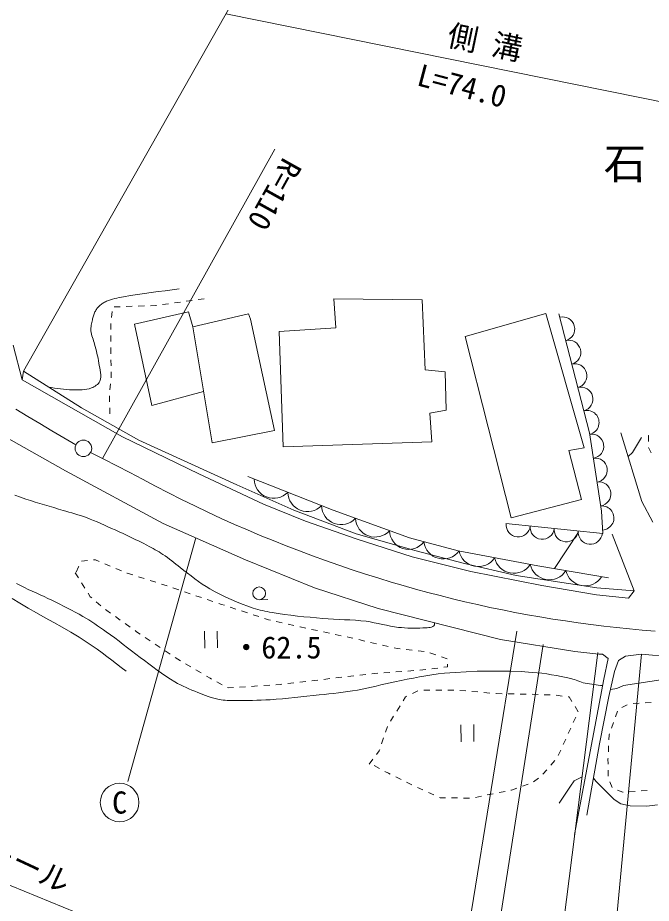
# Model space of a CAD drawing. Units: millimetres, scale not verified. Extents: x 40000 to 680000, y 20000 to 380000.
# Drawn here: x 268772 to 321237, y 246778 to 320070 of the extents above; entities that cross this region are included whole.
import ezdxf
from ezdxf.enums import TextEntityAlignment as Align

# ---------------------------------------------------------------- set-up
doc = ezdxf.new("R2010")
doc.units = ezdxf.units.MM
doc.header["$LTSCALE"] = 1000
doc.linetypes.add('CHAIN', pattern=[18.5, 12, -1.5, 3.5, -1.5])
for name, color, linetype, lineweight in [('M-BGD', 7, 'Continuous', 13), ('M-BMK', 2, 'Continuous', 13), ('M-STR-HTXT', 7, 'Continuous', 13)]:
    doc.layers.add(name, color=color, linetype=linetype, lineweight=lineweight)
doc.layers.add('M-BGD-HTXT', color=7, linetype='Continuous')
doc.styles.add('ＭＳ ゴシック', font='')
doc.styles.get('ＭＳ ゴシック').set_extended_font_data('MS Gothic')

# ---------------------------------------------------------------- blocks, each defined once
blk = doc.blocks.new('田')
at = {"color": 7, "linetype": 'Continuous', "lineweight": 13}
for p, q in [((-0.75, 1), (-0.75, -1)), ((0.75, -1), (0.75, 1))]:
    blk.add_line(p, q, dxfattribs=at)
blk = doc.blocks.new('広葉樹林')
at = {"color": 7, "linetype": 'Continuous', "lineweight": 13}
blk.add_line((0, -0.75), (1, -0.75), dxfattribs=at)
blk.add_circle((0, 0), 0.75, dxfattribs=at)

msp = doc.modelspace()

# ---------------------------------------------------------------- linework, layer by layer
at = {"layer": 'M-BGD'}
for p, q in [((277261, 296153), (276761, 296136)), ((278260, 296186), (277761, 296170)), ((279260, 296220), (278760, 296203)), ((280211, 296251), (279760, 296236)), ((280259, 296258), (280211, 296251)), ((281249, 296395), (280754, 296327)), ((282240, 296533), (281745, 296464)), ((283231, 296670), (282735, 296601)), ((284221, 296807), (283726, 296739)), ((295116, 294409), (294958, 296791)), ((294958, 296791), (302263, 296711)), ((302263, 296711), (302501, 290915)), ((276593, 295758), (276532, 295262)), ((282928, 295719), (278441, 294707)), ((283285, 294488), (282928, 295719)), ((283285, 294488), (287891, 295560)), ((287891, 295560), (288049, 295123)), ((312506, 295600), (305836, 293694)), ((315682, 284483), (312506, 295600)), ((313571, 295551), (316132, 285725)), ((276479, 294765), (276479, 294265)), ((278441, 294707), (279871, 287977)), ((288049, 295123), (290034, 285912)), ((284873, 284880), (283285, 294488)), ((290431, 294091), (295116, 294409)), ((290749, 284563), (290431, 294091)), ((276479, 293765), (276479, 293265)), ((305836, 293694), (309647, 278687)), ((268390, 292981), (269144, 290102)), ((276480, 292765), (276488, 292265)), ((276497, 291765), (276505, 291266)), ((269250, 290806), (269144, 290102)), ((274047, 287780), (269250, 290806)), ((276519, 290455), (276500, 290267)), ((276514, 290766), (276519, 290455)), ((302501, 290915), (304168, 290756)), ((304168, 290756), (304248, 287580)), ((269144, 290102), (277462, 285378)), ((276450, 289769), (276400, 289272)), ((276362, 288774), (276376, 288274)), ((279871, 287977), (284169, 289141)), ((278792, 285120), (274047, 287780)), ((276389, 287774), (276400, 287358)), ((276400, 287358), (276410, 287275)), ((304248, 287580), (302898, 287342)), ((302898, 287342), (303057, 284960)), ((272730, 282575), (266080, 286307)), ((290034, 285912), (284873, 284880)), ((277462, 285378), (283774, 282321)), ((286931, 281407), (278792, 285120)), ((316132, 285725), (317104, 279234)), ((318717, 285718), (320464, 280040)), ((320418, 285338), (319684, 284088)), ((321014, 285497), (321004, 285008)), ((321021, 285505), (321014, 285497)), ((303057, 284960), (290749, 284563)), ((314412, 284245), (315682, 284483)), ((321002, 284510), (321233, 284067)), ((315444, 280195), (314412, 284245)), ((319684, 284088), (319323, 283749)), ((280810, 278208), (272730, 282575)), ((283774, 282321), (289134, 279819)), ((294891, 279313), (287824, 282092)), ((291645, 279313), (286931, 281407)), ((309647, 278687), (315444, 280195)), ((320464, 280040), (321377, 278333)), ((289134, 279819), (292608, 278410)), ((296797, 277368), (291645, 279313)), ((301204, 277010), (294891, 279313)), ((317104, 279234), (317224, 277388)), ((287639, 275190), (280810, 278208)), ((292608, 278410), (296797, 276941)), ((317224, 277388), (309184, 278202)), ((301759, 275939), (296797, 277368)), ((315199, 277497), (313214, 274475)), ((317998, 277328), (319824, 272643)), ((283519, 277011), (277883, 256870)), ((296797, 276941), (301442, 275452)), ((305253, 275939), (301204, 277010)), ((305769, 274906), (301759, 275939)), ((311844, 274708), (305253, 275939)), ((274057, 275090), (274055, 275085)), ((274549, 275141), (274057, 275090)), ((275209, 275209), (275046, 275192)), ((275518, 275078), (275209, 275209)), ((276439, 274687), (275979, 274883)), ((293356, 272888), (287639, 275190)), ((301442, 275452), (306286, 274241)), ((310057, 273914), (305769, 274906)), ((273541, 274137), (273805, 273712)), ((273819, 274614), (273621, 274184)), ((273831, 274638), (273819, 274614)), ((277360, 274297), (276899, 274492)), ((306286, 274241), (312181, 273070)), ((317680, 273715), (311844, 274708)), ((277829, 274098), (277820, 274101)), ((278297, 273951), (277829, 274098)), ((279251, 273653), (278774, 273802)), ((280206, 273355), (279728, 273504)), ((316727, 272881), (310057, 273914)), ((274068, 273287), (274332, 272862)), ((281154, 273038), (280681, 273198)), ((282101, 272718), (281628, 272878)), ((298616, 271180), (293356, 272888)), ((312181, 273070), (316707, 272296)), ((319824, 272643), (316727, 272881)), ((274595, 272437), (274772, 272152)), ((274772, 272152), (274898, 272047)), ((283049, 272397), (282575, 272557)), ((283996, 272077), (283522, 272237)), ((284943, 271756), (284470, 271916)), ((316707, 272296), (319348, 272038)), ((319348, 272038), (319824, 272643)), ((275283, 271728), (275668, 271409)), ((285650, 271517), (285417, 271596)), ((285891, 271438), (285650, 271517)), ((286842, 271128), (286367, 271283)), ((276053, 271090), (276161, 271001)), ((276161, 271001), (276455, 270793)), ((276863, 270503), (277270, 270214)), ((287793, 270817), (287317, 270973)), ((288743, 270507), (288268, 270662)), ((308740, 268600), (298616, 271180)), ((277678, 269924), (278086, 269635)), ((289541, 270246), (289218, 270352)), ((289698, 270211), (289541, 270246)), ((290673, 269989), (290185, 270100)), ((291648, 269768), (291160, 269878)), ((278494, 269346), (278623, 269254)), ((278623, 269254), (278906, 269063)), ((292161, 269651), (292135, 269657)), ((292624, 269552), (292161, 269651)), ((293602, 269343), (293113, 269448)), ((294580, 269134), (294091, 269239)), ((295558, 268925), (295069, 269030)), ((279320, 268783), (279735, 268503)), ((296251, 268777), (296047, 268821)), ((296535, 268711), (296251, 268777)), ((297509, 268485), (297022, 268598)), ((298483, 268259), (297996, 268372)), ((314904, 267627), (308740, 268600)), ((280149, 268223), (280563, 267944)), ((280978, 267664), (281392, 267384)), ((299457, 268033), (298970, 268146)), ((300181, 267864), (299944, 267919)), ((300436, 267836), (300181, 267864)), ((301430, 267728), (300933, 267782)), ((302425, 267619), (301927, 267673)), ((303382, 267351), (302911, 267519)), ((316879, 267399), (314904, 267627)), ((281811, 267112), (282241, 266857)), ((304324, 267014), (303853, 267183)), ((317197, 267399), (316879, 267399)), ((317673, 267041), (317197, 267399)), ((317316, 265334), (317673, 267041)), ((318527, 266863), (318190, 265950)), ((319103, 267220), (318527, 266863)), ((320427, 267406), (319103, 267220)), ((325971, 266863), (320427, 267406)), ((282672, 266602), (283102, 266347)), ((283532, 266093), (283962, 265838)), ((302074, 266077), (302573, 266115)), ((303069, 266181), (303564, 266248)), ((304059, 266316), (304350, 266356)), ((304350, 266356), (304363, 266562)), ((284393, 265583), (284697, 265403)), ((284697, 265403), (284826, 265335)), ((294113, 265312), (294609, 265371)), ((295106, 265430), (295602, 265489)), ((296099, 265548), (296595, 265607)), ((297092, 265667), (297588, 265726)), ((298086, 265776), (298584, 265813)), ((299083, 265851), (299582, 265889)), ((300080, 265927), (300579, 265964)), ((301077, 266002), (301576, 266040)), ((314888, 252458), (317316, 265334)), ((318190, 265950), (317733, 263905)), ((285269, 265102), (285711, 264869)), ((286154, 264636), (286206, 264609)), ((286206, 264609), (286646, 264637)), ((287145, 264669), (287644, 264701)), ((288143, 264733), (288642, 264765)), ((289141, 264797), (289640, 264829)), ((290139, 264861), (290534, 264887)), ((290534, 264887), (290637, 264899)), ((291134, 264958), (291630, 265017)), ((292127, 265076), (292623, 265135)), ((293120, 265194), (293616, 265253)), ((318926, 264805), (318370, 264567)), ((322023, 265282), (318926, 264805)), ((300697, 263534), (300896, 263854)), ((300896, 263854), (301006, 263909)), ((301453, 264133), (301900, 264356)), ((302388, 264410), (302888, 264410)), ((303388, 264410), (303888, 264410)), ((304388, 264410), (304888, 264410)), ((305387, 264399), (305885, 264355)), ((306383, 264311), (306881, 264267)), ((307379, 264223), (307877, 264179)), ((308375, 264134), (308400, 264132)), ((308400, 264132), (308875, 264124)), ((309375, 264115), (309875, 264107)), ((310375, 264098), (310702, 264093)), ((310702, 264093), (310875, 264087)), ((311375, 264072), (311874, 264056)), ((312374, 264040), (312874, 264025)), ((313373, 263996), (313868, 263930)), ((314364, 263864), (314434, 263854)), ((314434, 263854), (314658, 263489)), ((317733, 263905), (316939, 259974)), ((318370, 264567), (317857, 264458)), ((318810, 262975), (319251, 263210)), ((319729, 263317), (320228, 263346)), ((320727, 263376), (321226, 263405)), ((300168, 262685), (300432, 263110)), ((314920, 263063), (315181, 262636)), ((318274, 262207), (318440, 262679)), ((299639, 261837), (299903, 262261)), ((314987, 262182), (314780, 261727)), ((317942, 261264), (318108, 261735)), ((299222, 260936), (299380, 261410)), ((314572, 261273), (314364, 260818)), ((298905, 259987), (299063, 260461)), ((314155, 260363), (313947, 259909)), ((317729, 260297), (317750, 260718)), ((317750, 260718), (317776, 260792)), ((298712, 259408), (298747, 259512)), ((313738, 259455), (313529, 259001)), ((316939, 259974), (315907, 254059)), ((317679, 259299), (317704, 259798)), ((298479, 259096), (298712, 259408)), ((317650, 258733), (317654, 258799)), ((317656, 258299), (317650, 258733)), ((297879, 258296), (298179, 258696)), ((298739, 257935), (298299, 258173)), ((313250, 258591), (312922, 258214)), ((299467, 257542), (299178, 257698)), ((299621, 257466), (299467, 257542)), ((312594, 257836), (312267, 257459)), ((317669, 257299), (317662, 257799)), ((300519, 257024), (300070, 257245)), ((301416, 256583), (300967, 256804)), ((311029, 256646), (310559, 256475)), ((311893, 257131), (311488, 256838)), ((314545, 256466), (314843, 256903)), ((314843, 256903), (315503, 257240)), ((316444, 257136), (316671, 256848)), ((316671, 256848), (318165, 255358)), ((317990, 256358), (317813, 256825)), ((301889, 256351), (301865, 256362)), ((302321, 256158), (301889, 256351)), ((303234, 255750), (302777, 255954)), ((308147, 255844), (307657, 255745)), ((309127, 256042), (308637, 255943)), ((309670, 256152), (309617, 256141)), ((310089, 256305), (309670, 256152)), ((313612, 255057), (314545, 256466)), ((318881, 255973), (318427, 256149)), ((318895, 255974), (318881, 255973)), ((319892, 256042), (319394, 256008)), ((320890, 256109), (320391, 256075)), ((303755, 255517), (303690, 255546)), ((304184, 255510), (303755, 255517)), ((305184, 255495), (304684, 255503)), ((306184, 255480), (305684, 255487)), ((307167, 255646), (306677, 255546)), ((318165, 255358), (318701, 255001)), ((318701, 255001), (319495, 254857)), ((319495, 254857), (320870, 254822)), ((320870, 254822), (321743, 254926))]:
    msp.add_line(p, q, dxfattribs=at)
for points in [[(282150, 297620), (281572, 297543), (280994, 297472), (280415, 297403), (279836, 297332), (279258, 297258), (278681, 297175), (278107, 297082), (277534, 296975), (277354, 296939), (277173, 296903), (276992, 296865), (276812, 296825), (276634, 296779), (276458, 296727), (276285, 296667), (276115, 296598), (276038, 296562), (275963, 296523), (275889, 296482), (275817, 296437), (275747, 296390), (275678, 296340), (275612, 296287), (275549, 296231), (275492, 296175), (275437, 296117), (275384, 296057), (275334, 295994), (275287, 295929), (275242, 295863), (275201, 295794), (275162, 295724), (275125, 295647), (275092, 295568), (275063, 295487), (275037, 295405), (275014, 295321), (274992, 295237), (274973, 295153), (274954, 295069), (274929, 294957), (274904, 294843), (274881, 294729), (274861, 294615), (274845, 294501), (274835, 294386), (274831, 294271), (274835, 294156), (274852, 294014), (274881, 293873), (274919, 293734), (274964, 293596), (275011, 293459), (275059, 293322), (275103, 293184), (275142, 293045), (275191, 292851), (275241, 292657), (275290, 292464), (275337, 292269), (275382, 292075), (275423, 291880), (275459, 291683), (275490, 291486), (275521, 291297), (275560, 291105), (275599, 290911), (275632, 290717), (275653, 290525), (275653, 290337), (275628, 290154), (275569, 289978), (275516, 289882), (275450, 289795), (275371, 289717), (275283, 289646), (275188, 289583), (275088, 289526), (274986, 289476), (274884, 289432), (274696, 289366), (274503, 289320), (274306, 289289), (274105, 289270), (273903, 289262), (273700, 289260), (273497, 289261), (273296, 289263), (273050, 289271), (272805, 289289), (272560, 289317), (272316, 289350), (272071, 289386), (271827, 289424), (271583, 289460), (271338, 289491)], [(268548, 280560), (269000, 280396), (269453, 280236), (269834, 280106), (270217, 279983), (270601, 279864), (270987, 279749), (271373, 279636), (271759, 279523), (272145, 279409), (272530, 279293), (272771, 279220), (273013, 279149), (273255, 279079), (273497, 279008), (273739, 278935), (273979, 278860), (274218, 278781), (274456, 278697), (274759, 278582), (275059, 278462), (275358, 278337), (275656, 278208), (275952, 278077), (276248, 277944), (276543, 277809), (276838, 277675), (277171, 277523), (277504, 277370), (277836, 277215), (278167, 277058), (278497, 276899), (278826, 276738), (279153, 276573), (279478, 276404), (279646, 276316), (279814, 276226), (279981, 276136), (280148, 276044), (280313, 275949), (280477, 275853), (280638, 275753), (280798, 275650), (280984, 275522), (281167, 275390), (281347, 275253), (281525, 275114), (281702, 274973), (281879, 274833), (282057, 274694), (282237, 274558), (282539, 274331), (282839, 274100), (283138, 273868), (283439, 273638), (283742, 273412), (284051, 273194), (284366, 272986), (284689, 272791), (285119, 272554), (285555, 272329), (285998, 272116), (286446, 271915), (286900, 271724), (287357, 271544), (287818, 271374), (288282, 271213), (288471, 271153), (288663, 271098), (288855, 271047), (289049, 271001), (289244, 270958), (289439, 270919), (289635, 270881), (289830, 270846), (290353, 270759), (290877, 270683), (291402, 270615), (291929, 270554), (292456, 270499), (292983, 270447), (293511, 270398), (294039, 270350), (294487, 270314), (294935, 270288), (295384, 270266), (295833, 270247), (296282, 270225), (296731, 270198), (297178, 270162), (297625, 270114), (297963, 270064), (298299, 270001), (298633, 269931), (298967, 269857), (299302, 269784), (299637, 269716), (299973, 269659), (300312, 269615), (300562, 269592), (300812, 269572), (301063, 269558), (301314, 269548), (301565, 269545), (301816, 269548), (302067, 269558), (302317, 269576), (302436, 269582), (302559, 269585), (302683, 269588), (302806, 269596), (302925, 269612), (303038, 269641), (303142, 269687), (303235, 269754), (303254, 269777), (303267, 269802), (303276, 269831), (303282, 269862), (303287, 269893), (303291, 269925), (303295, 269956), (303302, 269986)], [(268668, 273235), (269006, 273067), (269327, 272910), (269650, 272758), (269975, 272608), (270300, 272460), (270626, 272312), (270951, 272163), (271274, 272011), (271596, 271856), (271922, 271696), (272249, 271537), (272574, 271377), (272899, 271214), (273222, 271049), (273544, 270880), (273862, 270706), (274177, 270526), (274425, 270378), (274670, 270226), (274912, 270070), (275153, 269912), (275392, 269750), (275630, 269587), (275867, 269422), (276103, 269256), (276460, 268998), (276812, 268735), (277162, 268468), (277511, 268199), (277859, 267929), (278207, 267660), (278558, 267394), (278911, 267131), (279266, 266870), (279618, 266606), (279971, 266342), (280326, 266080), (280683, 265824), (281045, 265574), (281414, 265334), (281790, 265107), (282017, 264979), (282247, 264858), (282480, 264742), (282716, 264630), (282954, 264523), (283193, 264420), (283434, 264320), (283676, 264223), (283895, 264137), (284114, 264051), (284335, 263967), (284557, 263888), (284780, 263814), (285005, 263746), (285233, 263687), (285462, 263638), (285623, 263611), (285784, 263592), (285947, 263579), (286110, 263570), (286273, 263565), (286436, 263563), (286600, 263561), (286763, 263558), (287126, 263554), (287490, 263553), (287854, 263557), (288217, 263564), (288581, 263575), (288944, 263590), (289308, 263607), (289671, 263628), (290181, 263662), (290690, 263703), (291199, 263750), (291708, 263800), (292216, 263854), (292724, 263911), (293232, 263968), (293740, 264025), (294136, 264068), (294531, 264111), (294927, 264154), (295322, 264199), (295717, 264247), (296111, 264300), (296504, 264357), (296897, 264422), (297289, 264496), (297679, 264578), (298068, 264668), (298456, 264761), (298845, 264855), (299233, 264947), (299622, 265035), (300013, 265117), (300522, 265218), (301031, 265320), (301540, 265421), (302050, 265517), (302561, 265607), (303073, 265688), (303587, 265757), (304103, 265811), (305008, 265884), (305916, 265941), (306825, 265979), (307734, 266000), (308644, 266002), (309553, 265985), (310461, 265948), (311368, 265891), (311773, 265856), (312177, 265811), (312580, 265758), (312983, 265696), (313384, 265626), (313783, 265549), (314181, 265464), (314577, 265373), (314726, 265333), (314874, 265287), (315020, 265236), (315166, 265184), (315312, 265132), (315458, 265082), (315606, 265036), (315755, 264997), (315935, 264960), (316117, 264928), (316299, 264902), (316481, 264878), (316665, 264857), (316848, 264836), (317031, 264813), (317213, 264789)], [(277750, 265988), (277350, 266288), (276952, 266591), (276555, 266897), (276158, 267201), (275759, 267503), (275356, 267799), (274948, 268089), (274534, 268370), (273852, 268804), (273159, 269221), (272458, 269625), (271753, 270022), (271045, 270415), (270339, 270811), (269638, 271214), (268944, 271630), (268326, 272011)]]:
    msp.add_lwpolyline(points, dxfattribs=at)
for centre, radius, start, end in [((313895, 294309), 1000, 284.60674, 104.60674), ((314399, 292373), 1000, 284.60674, 104.60674), ((314903, 290438), 1000, 284.60674, 104.60674), ((315408, 288503), 1000, 284.60674, 104.60674), ((315913, 286568), 1000, 283.75169, 104.67419), ((316299, 284608), 1000, 278.5222, 98.5222), ((316595, 282630), 1000, 278.5222, 98.5222), ((289973, 281919), 1625, 181.15221, 315.91248), ((316892, 280652), 1000, 278.5222, 98.5222), ((292765, 280821), 1625, 181.15221, 315.91248), ((295548, 279727), 1616, 181.30413, 317.63401), ((317142, 278669), 1000, 273.64545, 95.83352), ((298365, 278711), 1625, 182.57891, 317.33918), ((310219, 278097), 1000, 174.21938, 354.21938), ((312209, 277895), 1000, 174.21938, 354.21938), ((314199, 277694), 1000, 174.21938, 354.21938), ((301148, 277653), 1589, 181.54942, 322.71397), ((316188, 277492), 1000, 174.21938, 354.21938), ((304015, 276890), 1616, 187.07499, 323.44478), ((306903, 276266), 1625, 192.04189, 326.80216), ((309852, 275716), 1625, 192.04189, 326.80216), ((312794, 275173), 1620, 192.37969, 327.91936), ((315751, 274677), 1625, 192.96803, 327.7283)]:
    msp.add_arc(centre, radius, start, end, dxfattribs=at)
at = {"layer": 'M-BMK', "linetype": 'CHAIN'}
for points in [[(273590, 284715), (272588, 285298), (271590, 285887), (270594, 286480), (269600, 287077), (268606, 287675)], [(321557, 269299), (320492, 269390), (319428, 269491), (318365, 269602), (317303, 269723), (316243, 269854), (315184, 269994), (314126, 270145), (313070, 270306), (312016, 270476), (310977, 270655), (309939, 270847), (308903, 271051), (307869, 271266), (306838, 271493), (305809, 271731), (304782, 271980), (303758, 272238), (302736, 272507), (301717, 272785), (300701, 273072), (299687, 273368), (298677, 273672), (297569, 274018), (296466, 274377), (295367, 274749), (294273, 275134), (293182, 275532), (292096, 275940), (291013, 276360), (289935, 276790), (288861, 277230), (287792, 277680), (286726, 278138), (285621, 278631), (284523, 279143), (283433, 279670), (282349, 280209), (281269, 280757), (280193, 281313), (279118, 281872), (278044, 282432), (276968, 282991), (275891, 283544), (274810, 284090)]]:
    msp.add_lwpolyline(points, dxfattribs=at)
at = {"layer": 'M-BMK'}
msp.add_circle((274213, 284429), 686, dxfattribs=at)
at = {"layer": 'M-STR-HTXT'}
for p, q in [((287196, 322468), (269250, 290806)), ((286020, 320394), (331782, 311136)), ((275786, 283597), (290054, 309188)), ((310114, 269287), (303762, 230220)), ((312288, 268200), (306376, 230464)), ((312026, 230060), (316814, 267525)), ((320427, 267406), (317608, 237391)), ((304294, 233495), (223099, 266669))]:
    msp.add_line(p, q, dxfattribs=at)
msp.add_circle((277213, 255118), 1600, dxfattribs=at)

# ---------------------------------------------------------------- block references
at = {"layer": 'M-BGD', "xscale": 700, "yscale": 700, "rotation": 1.10932}
for name, p in [('広葉樹林', (288766, 272430)), ('田', (284776, 268599)), ('田', (306017, 260857))]:
    msp.add_blockref(name, p, dxfattribs=at)

# ---------------------------------------------------------------- texts
at = {"layer": 'M-BGD-HTXT', "style": 'ＭＳ ゴシック'}
for s, height, rotation, p in [('側 溝', 1833, 348.203, (304122, 317246)), ('L=74.0', 1833, 345.253, (301582, 313965)), ('石 町', 2566, 0.116, (317306, 305951)), ('R=110', 1833, 240.825, (290290, 308872)), ('ガードレール', 1833, 334.978, (258758, 253390))]:
    msp.add_text(s, height=height, rotation=rotation, dxfattribs=at).set_placement(p, align=Align.BOTTOM_LEFT)
msp.add_text('・62.5', height=1833, dxfattribs=at).set_placement((286446, 266487), align=Align.BOTTOM_LEFT)
at = {"layer": 'M-STR-HTXT', "style": 'ＭＳ ゴシック'}
msp.add_text('C', height=1833, rotation=359.865, dxfattribs=at).set_placement((277213, 255118), align=Align.MIDDLE_CENTER)

doc.saveas('drawing.dxf')
